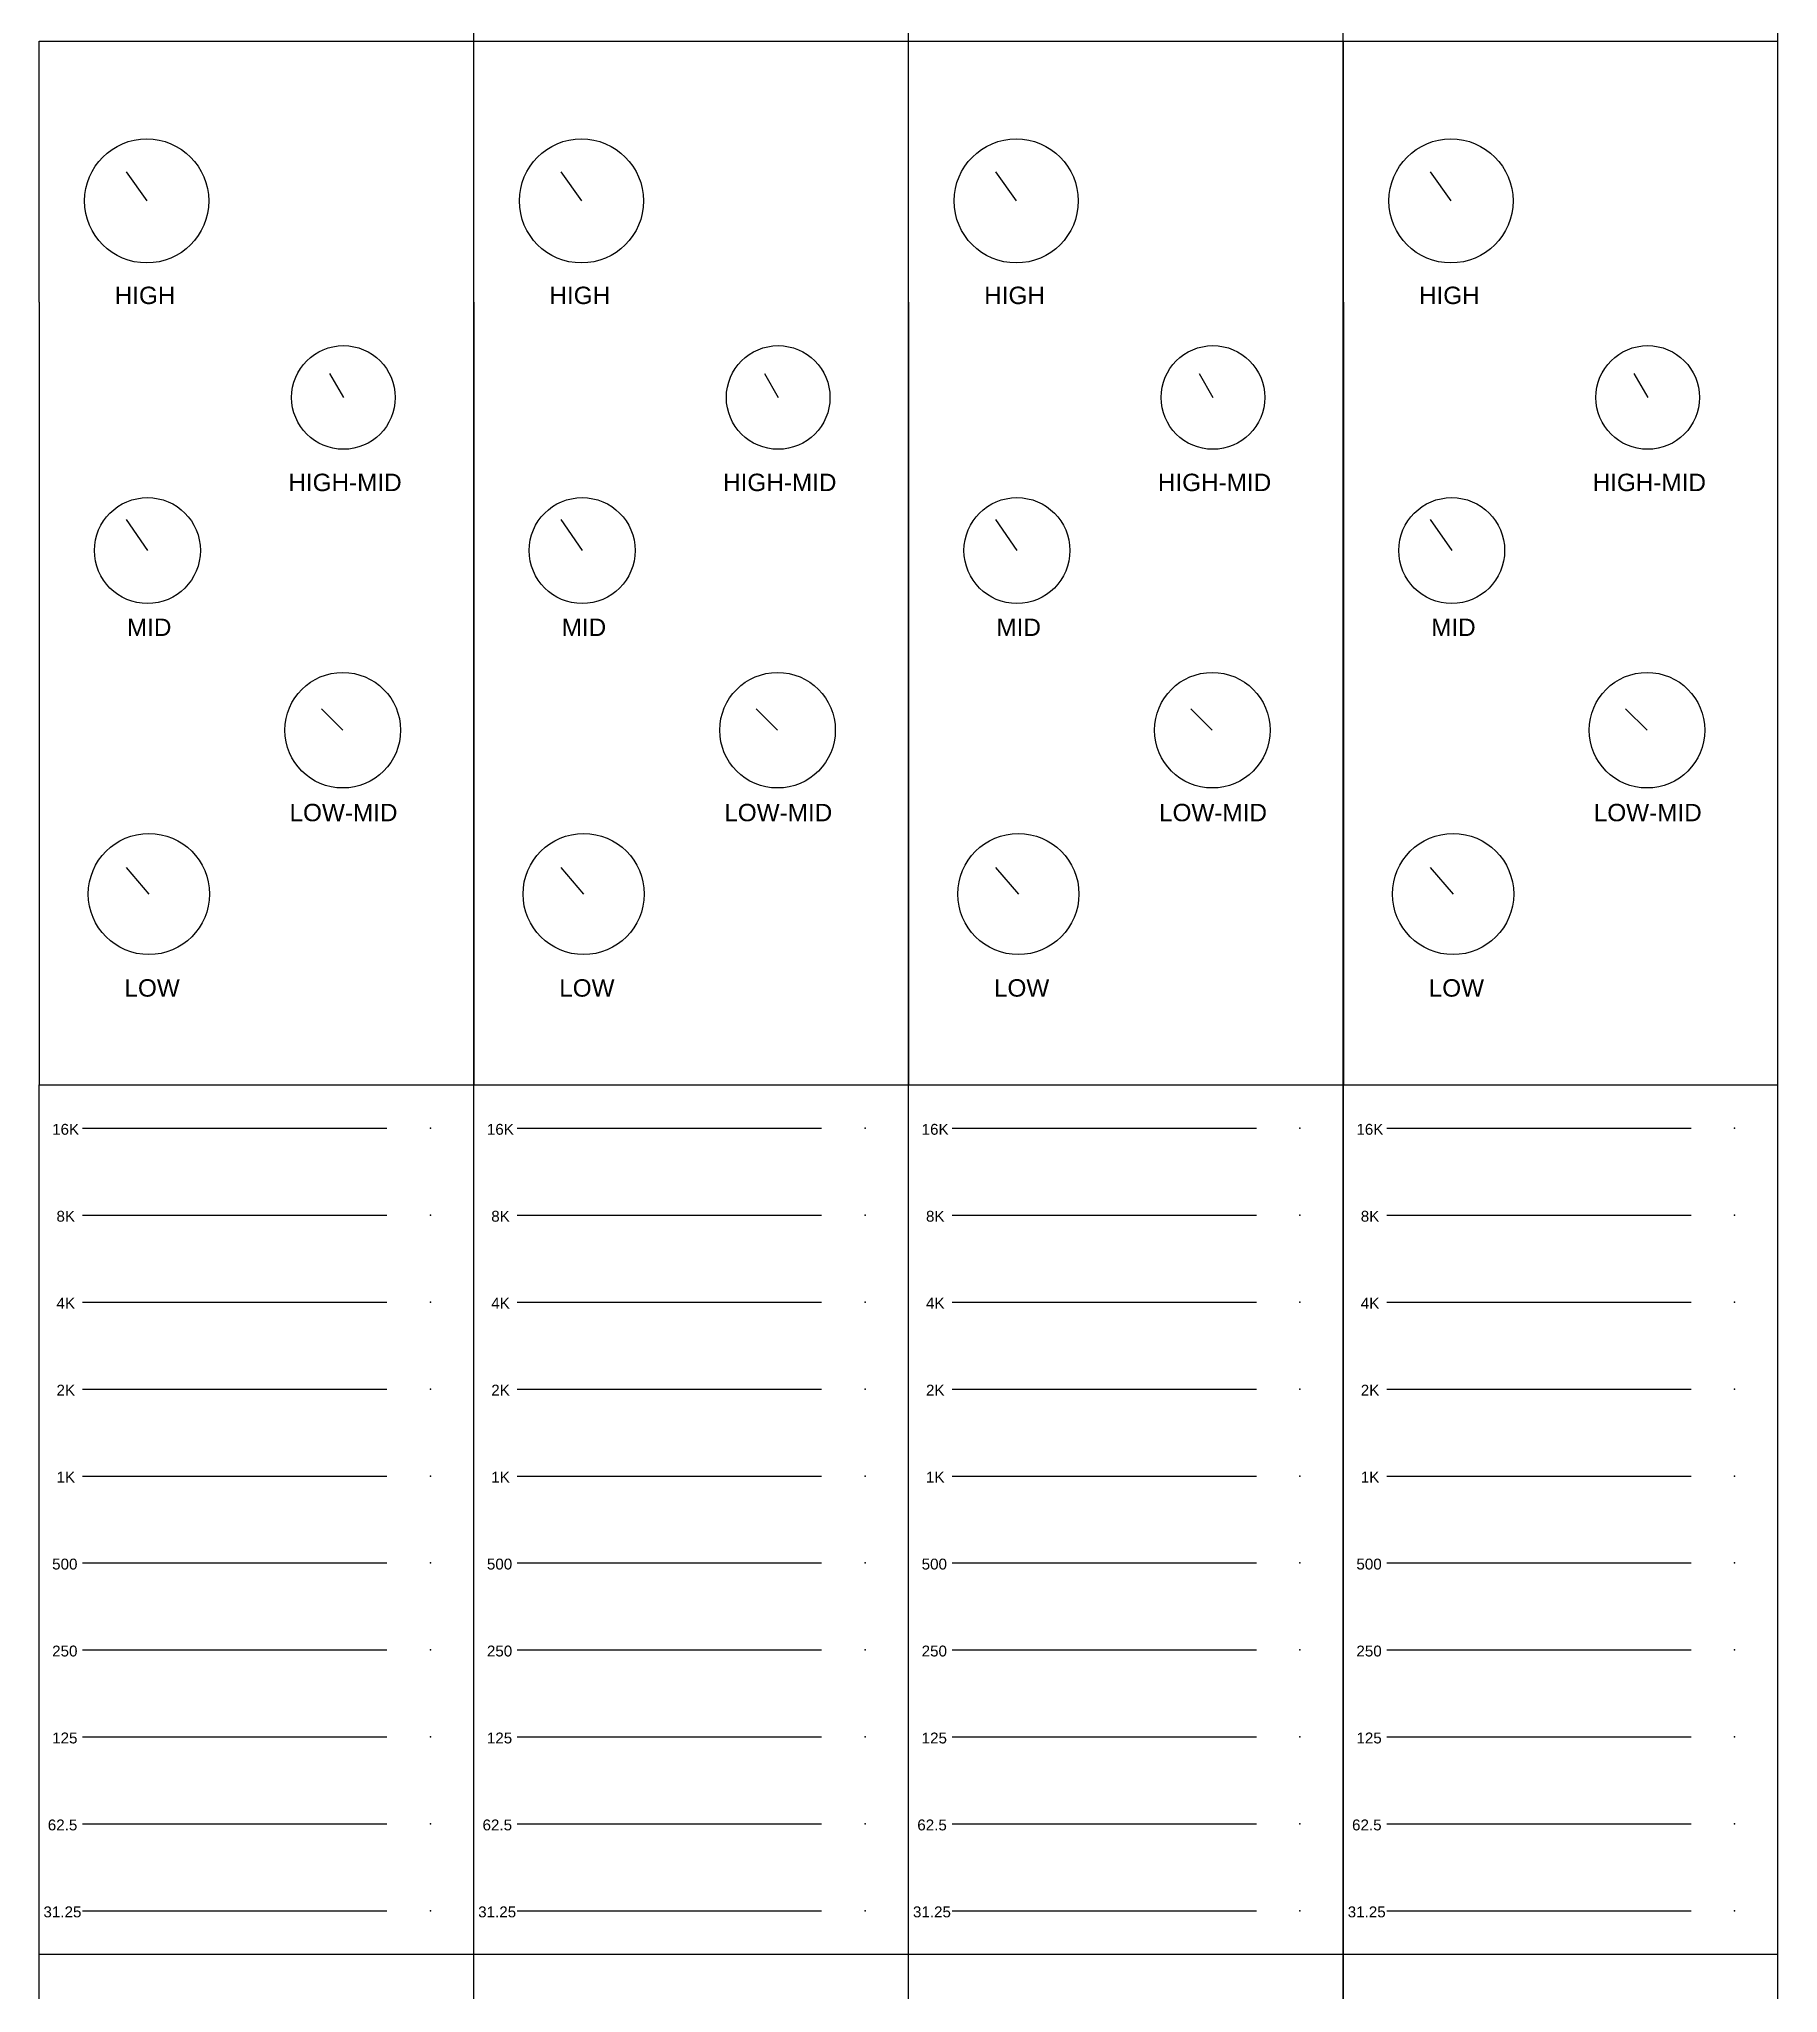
# Model space of a CAD drawing. Header units: inches. Extents: x -1200 to 6105, y -1104 to 2900.
# Drawn here: x -399.7 to 0.2, y 290.1 to 739.5 of the extents above; entities that cross this region are included whole.
import ezdxf

# ---------------------------------------------------------------- set-up
doc = ezdxf.new("R2010")
doc.units = ezdxf.units.IN
doc.header["$MEASUREMENT"] = 0
doc.layers.get('0').update_dxf_attribs({"lineweight": 25, "true_color": 0xffffff})
doc.styles.add('textstyle196', font='')
doc.styles.add('textstyle197', font='')
doc.styles.add('textstyle198', font='')
doc.styles.add('textstyle199', font='')
doc.styles.add('textstyle212', font='')
doc.styles.add('textstyle213', font='')
doc.styles.add('textstyle214', font='')
doc.styles.add('textstyle215', font='')
doc.styles.add('textstyle644', font='')
doc.styles.add('textstyle645', font='')
doc.styles.add('textstyle646', font='')
doc.styles.add('textstyle647', font='')
doc.styles.add('textstyle660', font='')
doc.styles.add('textstyle661', font='')
doc.styles.add('textstyle662', font='')
doc.styles.add('textstyle663', font='')
doc.styles.add('textstyle676', font='')
doc.styles.add('textstyle677', font='')
doc.styles.add('textstyle678', font='')
doc.styles.add('textstyle679', font='')
doc.styles.add('textstyle692', font='')
doc.styles.add('textstyle693', font='')
doc.styles.add('textstyle694', font='')
doc.styles.add('textstyle695', font='')
doc.styles.add('textstyle708', font='')
doc.styles.add('textstyle709', font='')
doc.styles.add('textstyle710', font='')
doc.styles.add('textstyle711', font='')
doc.styles.add('textstyle788', font='')
doc.styles.add('textstyle789', font='')
doc.styles.add('textstyle790', font='')
doc.styles.add('textstyle791', font='')
doc.styles.add('textstyle804', font='')
doc.styles.add('textstyle805', font='')
doc.styles.add('textstyle806', font='')
doc.styles.add('textstyle807', font='')
doc.styles.add('textstyle820', font='')
doc.styles.add('textstyle821', font='')
doc.styles.add('textstyle822', font='')
doc.styles.add('textstyle823', font='')
doc.styles.add('textstyle836', font='')
doc.styles.add('textstyle837', font='')
doc.styles.add('textstyle838', font='')
doc.styles.add('textstyle839', font='')
doc.styles.add('textstyle852', font='')
doc.styles.add('textstyle853', font='')
doc.styles.add('textstyle854', font='')
doc.styles.add('textstyle855', font='')
doc.styles.add('textstyle868', font='')
doc.styles.add('textstyle869', font='')
doc.styles.add('textstyle870', font='')
doc.styles.add('textstyle871', font='')
doc.styles.add('textstyle884', font='')
doc.styles.add('textstyle885', font='')
doc.styles.add('textstyle886', font='')
doc.styles.add('textstyle887', font='')
doc.styles.add('textstyle900', font='')
doc.styles.add('textstyle901', font='')
doc.styles.add('textstyle902', font='')
doc.styles.add('textstyle903', font='')
doc.styles.get('textstyle196').set_extended_font_data('Liberation Sans')
doc.styles.get('textstyle197').set_extended_font_data('Liberation Sans')
doc.styles.get('textstyle198').set_extended_font_data('Liberation Sans')
doc.styles.get('textstyle199').set_extended_font_data('Liberation Sans')
doc.styles.get('textstyle212').set_extended_font_data('Liberation Sans')
doc.styles.get('textstyle213').set_extended_font_data('Liberation Sans')
doc.styles.get('textstyle214').set_extended_font_data('Liberation Sans')
doc.styles.get('textstyle215').set_extended_font_data('Liberation Sans')
doc.styles.get('textstyle644').set_extended_font_data('Liberation Sans')
doc.styles.get('textstyle645').set_extended_font_data('Liberation Sans')
doc.styles.get('textstyle646').set_extended_font_data('Liberation Sans')
doc.styles.get('textstyle647').set_extended_font_data('Liberation Sans')
doc.styles.get('textstyle660').set_extended_font_data('Liberation Sans')
doc.styles.get('textstyle661').set_extended_font_data('Liberation Sans')
doc.styles.get('textstyle662').set_extended_font_data('Liberation Sans')
doc.styles.get('textstyle663').set_extended_font_data('Liberation Sans')
doc.styles.get('textstyle676').set_extended_font_data('Liberation Sans')
doc.styles.get('textstyle677').set_extended_font_data('Liberation Sans')
doc.styles.get('textstyle678').set_extended_font_data('Liberation Sans')
doc.styles.get('textstyle679').set_extended_font_data('Liberation Sans')
doc.styles.get('textstyle692').set_extended_font_data('Liberation Sans')
doc.styles.get('textstyle693').set_extended_font_data('Liberation Sans')
doc.styles.get('textstyle694').set_extended_font_data('Liberation Sans')
doc.styles.get('textstyle695').set_extended_font_data('Liberation Sans')
doc.styles.get('textstyle708').set_extended_font_data('Liberation Sans')
doc.styles.get('textstyle709').set_extended_font_data('Liberation Sans')
doc.styles.get('textstyle710').set_extended_font_data('Liberation Sans')
doc.styles.get('textstyle711').set_extended_font_data('Liberation Sans')
doc.styles.get('textstyle788').set_extended_font_data('Liberation Sans')
doc.styles.get('textstyle789').set_extended_font_data('Liberation Sans')
doc.styles.get('textstyle790').set_extended_font_data('Liberation Sans')
doc.styles.get('textstyle791').set_extended_font_data('Liberation Sans')
doc.styles.get('textstyle804').set_extended_font_data('Liberation Sans')
doc.styles.get('textstyle805').set_extended_font_data('Liberation Sans')
doc.styles.get('textstyle806').set_extended_font_data('Liberation Sans')
doc.styles.get('textstyle807').set_extended_font_data('Liberation Sans')
doc.styles.get('textstyle820').set_extended_font_data('Liberation Sans')
doc.styles.get('textstyle821').set_extended_font_data('Liberation Sans')
doc.styles.get('textstyle822').set_extended_font_data('Liberation Sans')
doc.styles.get('textstyle823').set_extended_font_data('Liberation Sans')
doc.styles.get('textstyle836').set_extended_font_data('Liberation Sans')
doc.styles.get('textstyle837').set_extended_font_data('Liberation Sans')
doc.styles.get('textstyle838').set_extended_font_data('Liberation Sans')
doc.styles.get('textstyle839').set_extended_font_data('Liberation Sans')
doc.styles.get('textstyle852').set_extended_font_data('Liberation Sans')
doc.styles.get('textstyle853').set_extended_font_data('Liberation Sans')
doc.styles.get('textstyle854').set_extended_font_data('Liberation Sans')
doc.styles.get('textstyle855').set_extended_font_data('Liberation Sans')
doc.styles.get('textstyle868').set_extended_font_data('Liberation Sans')
doc.styles.get('textstyle869').set_extended_font_data('Liberation Sans')
doc.styles.get('textstyle870').set_extended_font_data('Liberation Sans')
doc.styles.get('textstyle871').set_extended_font_data('Liberation Sans')
doc.styles.get('textstyle884').set_extended_font_data('Liberation Sans')
doc.styles.get('textstyle885').set_extended_font_data('Liberation Sans')
doc.styles.get('textstyle886').set_extended_font_data('Liberation Sans')
doc.styles.get('textstyle887').set_extended_font_data('Liberation Sans')
doc.styles.get('textstyle900').set_extended_font_data('Liberation Sans')
doc.styles.get('textstyle901').set_extended_font_data('Liberation Sans')
doc.styles.get('textstyle902').set_extended_font_data('Liberation Sans')
doc.styles.get('textstyle903').set_extended_font_data('Liberation Sans')

# ---------------------------------------------------------------- blocks, each defined once
blk = doc.blocks.new('Channelstripmodel')
for p, q in [((900.22, -1400), (900.22, 1200)), ((1000.22, -1400), (1000.22, 1200)), ((1100.22, -1400), (1100.22, 1200)), ((1200.22, -1400), (1200.22, 1200)), ((800.26, 438.97), (850.26, 438.97)), ((800.26, 378.97), (800.26, 438.97)), ((850.26, 438.97), (900.22, 438.97)), ((900.26, 438.97), (950.26, 438.97)), ((900.26, 378.97), (900.26, 438.97)), ((950.26, 438.97), (1000.22, 438.97)), ((1000.26, 438.97), (1050.26, 438.97)), ((1000.26, 378.97), (1000.26, 438.97)), ((1050.26, 438.97), (1100.22, 438.97)), ((1100.26, 438.97), (1150.26, 438.97)), ((1100.26, 378.97), (1100.26, 438.97)), ((1150.26, 438.97), (1200.22, 438.97)), ((820.26, 408.97), (825.01, 402.26)), ((920.26, 408.97), (925.01, 402.26)), ((1020.26, 408.97), (1025.01, 402.26)), ((1120.26, 408.97), (1125.01, 402.26)), ((800.26, 378.97), (800.26, 198.97)), ((900.26, 378.97), (900.26, 198.97)), ((1000.26, 378.97), (1000.26, 198.97)), ((1100.26, 378.97), (1100.26, 198.97)), ((867.08, 362.59), (870.26, 357.05)), ((967.08, 362.59), (970.26, 357.05)), ((1067.08, 362.59), (1070.26, 357.05)), ((1167.08, 362.59), (1170.26, 357.05)), ((820.26, 328.97), (825.18, 321.84)), ((920.26, 328.97), (925.18, 321.84)), ((1020.26, 328.97), (1025.18, 321.84)), ((1120.26, 328.97), (1125.18, 321.84)), ((865.18, 285.43), (870.11, 280.52)), ((965.18, 285.43), (970.11, 280.52)), ((1065.18, 285.43), (1070.11, 280.52)), ((1165.18, 285.43), (1170.11, 280.52)), ((820.26, 248.97), (825.51, 242.83)), ((920.26, 248.97), (925.51, 242.83)), ((1020.26, 248.97), (1025.51, 242.83)), ((1120.26, 248.97), (1125.51, 242.83)), ((800.26, -1.03), (800.26, 198.97)), ((800.26, 198.97), (850.26, 198.97)), ((850.26, 198.97), (900.22, 198.97)), ((900.26, -1.03), (900.26, 198.97)), ((900.26, 198.97), (950.26, 198.97)), ((950.26, 198.97), (1000.22, 198.97)), ((1000.26, -1.03), (1000.26, 198.97)), ((1000.26, 198.97), (1050.26, 198.97)), ((1050.26, 198.97), (1100.22, 198.97)), ((1100.26, -1.03), (1100.26, 198.97)), ((1100.26, 198.97), (1150.26, 198.97)), ((1150.26, 198.97), (1200.22, 198.97)), ((810.26, 188.97), (840.26, 188.97)), ((840.26, 188.97), (880.26, 188.97)), ((910.26, 188.97), (940.26, 188.97)), ((940.26, 188.97), (980.26, 188.97)), ((1010.26, 188.97), (1040.26, 188.97)), ((1040.26, 188.97), (1080.26, 188.97)), ((1110.26, 188.97), (1140.26, 188.97)), ((1140.26, 188.97), (1180.26, 188.97)), ((810.26, 168.97), (840.26, 168.97)), ((840.26, 168.97), (880.26, 168.97)), ((910.26, 168.97), (940.26, 168.97)), ((940.26, 168.97), (980.26, 168.97)), ((1010.26, 168.97), (1040.26, 168.97)), ((1040.26, 168.97), (1080.26, 168.97)), ((1110.26, 168.97), (1140.26, 168.97)), ((1140.26, 168.97), (1180.26, 168.97)), ((810.26, 148.97), (840.26, 148.97)), ((840.26, 148.97), (880.26, 148.97)), ((910.26, 148.97), (940.26, 148.97)), ((940.26, 148.97), (980.26, 148.97)), ((1010.26, 148.97), (1040.26, 148.97)), ((1040.26, 148.97), (1080.26, 148.97)), ((1110.26, 148.97), (1140.26, 148.97)), ((1140.26, 148.97), (1180.26, 148.97)), ((810.26, 128.97), (840.26, 128.97)), ((840.26, 128.97), (880.26, 128.97)), ((910.26, 128.97), (940.26, 128.97)), ((940.26, 128.97), (980.26, 128.97)), ((1010.26, 128.97), (1040.26, 128.97)), ((1040.26, 128.97), (1080.26, 128.97)), ((1110.26, 128.97), (1140.26, 128.97)), ((1140.26, 128.97), (1180.26, 128.97)), ((810.26, 108.97), (840.26, 108.97)), ((840.26, 108.97), (880.26, 108.97)), ((910.26, 108.97), (940.26, 108.97)), ((940.26, 108.97), (980.26, 108.97)), ((1010.26, 108.97), (1040.26, 108.97)), ((1040.26, 108.97), (1080.26, 108.97)), ((1110.26, 108.97), (1140.26, 108.97)), ((1140.26, 108.97), (1180.26, 108.97)), ((810.26, 88.97), (840.26, 88.97)), ((840.26, 88.97), (880.26, 88.97)), ((910.26, 88.97), (940.26, 88.97)), ((940.26, 88.97), (980.26, 88.97)), ((1010.26, 88.97), (1040.26, 88.97)), ((1040.26, 88.97), (1080.26, 88.97)), ((1110.26, 88.97), (1140.26, 88.97)), ((1140.26, 88.97), (1180.26, 88.97)), ((810.26, 68.97), (840.26, 68.97)), ((840.26, 68.97), (880.26, 68.97)), ((910.26, 68.97), (940.26, 68.97)), ((940.26, 68.97), (980.26, 68.97)), ((1010.26, 68.97), (1040.26, 68.97)), ((1040.26, 68.97), (1080.26, 68.97)), ((1110.26, 68.97), (1140.26, 68.97)), ((1140.26, 68.97), (1180.26, 68.97)), ((810.26, 48.97), (840.26, 48.97)), ((840.26, 48.97), (880.26, 48.97)), ((910.26, 48.97), (940.26, 48.97)), ((940.26, 48.97), (980.26, 48.97)), ((1010.26, 48.97), (1040.26, 48.97)), ((1040.26, 48.97), (1080.26, 48.97)), ((1110.26, 48.97), (1140.26, 48.97)), ((1140.26, 48.97), (1180.26, 48.97)), ((810.26, 28.97), (840.26, 28.97)), ((840.26, 28.97), (880.26, 28.97)), ((910.26, 28.97), (940.26, 28.97)), ((940.26, 28.97), (980.26, 28.97)), ((1010.26, 28.97), (1040.26, 28.97)), ((1040.26, 28.97), (1080.26, 28.97)), ((1110.26, 28.97), (1140.26, 28.97)), ((1140.26, 28.97), (1180.26, 28.97)), ((810.26, 8.97), (840.26, 8.97)), ((840.26, 8.97), (880.26, 8.97)), ((910.26, 8.97), (940.26, 8.97)), ((940.26, 8.97), (980.26, 8.97)), ((1010.26, 8.97), (1040.26, 8.97)), ((1040.26, 8.97), (1080.26, 8.97)), ((1110.26, 8.97), (1140.26, 8.97)), ((1140.26, 8.97), (1180.26, 8.97)), ((800.26, -81.03), (800.26, -1.03)), ((800.26, -1.03), (850.26, -1.03)), ((800.26, -1.03), (850.26, -1.03)), ((850.26, -1.03), (850.26, -1.03)), ((850.26, -1.03), (900.22, -1.03)), ((900.26, -81.03), (900.26, -1.03)), ((900.26, -1.03), (950.26, -1.03)), ((900.26, -1.03), (950.26, -1.03)), ((950.26, -1.03), (950.26, -1.03)), ((950.26, -1.03), (1000.22, -1.03)), ((1000.26, -81.03), (1000.26, -1.03)), ((1000.26, -1.03), (1050.26, -1.03)), ((1000.26, -1.03), (1050.26, -1.03)), ((1050.26, -1.03), (1050.26, -1.03)), ((1050.26, -1.03), (1100.22, -1.03)), ((1100.26, -81.03), (1100.26, -1.03)), ((1100.26, -1.03), (1150.26, -1.03)), ((1100.26, -1.03), (1150.26, -1.03)), ((1150.26, -1.03), (1150.26, -1.03)), ((1150.26, -1.03), (1200.22, -1.03))]:
    blk.add_line(p, q)
for centre, radius in [((825.01, 402.26), 14.27), ((925.01, 402.26), 14.27), ((1025.01, 402.26), 14.27), ((1125.01, 402.26), 14.27), ((870.26, 357.05), 11.92), ((970.26, 357.05), 11.92), ((1070.26, 357.05), 11.92), ((1170.26, 357.05), 11.92), ((825.18, 321.84), 12.18), ((925.18, 321.84), 12.18), ((1025.18, 321.84), 12.18), ((1125.18, 321.84), 12.18), ((870.11, 280.52), 13.29), ((970.11, 280.52), 13.29), ((1070.11, 280.52), 13.29), ((1170.11, 280.52), 13.29), ((825.51, 242.83), 13.93), ((925.51, 242.83), 13.93), ((1025.51, 242.83), 13.93), ((1125.51, 242.83), 13.93)]:
    blk.add_circle(centre, radius)
for p in [(890.26, 188.97), (990.26, 188.97), (1090.26, 188.97), (1190.26, 188.97), (890.26, 168.97), (990.26, 168.97), (1090.26, 168.97), (1190.26, 168.97), (890.26, 148.97), (990.26, 148.97), (1090.26, 148.97), (1190.26, 148.97), (890.26, 128.97), (990.26, 128.97), (1090.26, 128.97), (1190.26, 128.97), (890.26, 108.97), (990.26, 108.97), (1090.26, 108.97), (1190.26, 108.97), (890.26, 88.97), (990.26, 88.97), (1090.26, 88.97), (1190.26, 88.97), (890.26, 68.97), (990.26, 68.97), (1090.26, 68.97), (1190.26, 68.97), (890.26, 48.97), (990.26, 48.97), (1090.26, 48.97), (1190.26, 48.97), (890.26, 28.97), (990.26, 28.97), (1090.26, 28.97), (1190.26, 28.97), (890.26, 8.97), (990.26, 8.97), (1090.26, 8.97), (1190.26, 8.97)]:
    blk.add_point(p)
at = {"char_height": 1}
for s, insert, attachment_point, style in [('\\C7;\\H4;HIGH', (824.63, 380.51), 5, 'textstyle676'), ('\\C7;\\H4;HIGH', (924.63, 380.51), 5, 'textstyle677'), ('\\C7;\\H4;HIGH', (1024.63, 380.51), 5, 'textstyle678'), ('\\C7;\\H4;HIGH', (1124.63, 380.51), 5, 'textstyle679'), ('\\C7;\\H4;HIGH-MID', (870.63, 337.49), 5, 'textstyle660'), ('\\C7;\\H4;HIGH-MID', (970.63, 337.49), 5, 'textstyle661'), ('\\C7;\\H4;HIGH-MID', (1070.63, 337.49), 5, 'textstyle662'), ('\\C7;\\H4;HIGH-MID', (1170.63, 337.49), 5, 'textstyle663'), ('\\C7;\\H4;MID', (825.58, 304.19), 5, 'textstyle708'), ('\\C7;\\H4;MID', (925.58, 304.19), 5, 'textstyle709'), ('\\C7;\\H4;MID', (1025.58, 304.19), 5, 'textstyle710'), ('\\C7;\\H4;MID', (1125.58, 304.19), 5, 'textstyle711'), ('\\C7;\\H4;LOW-MID', (870.28, 261.55), 5, 'textstyle692'), ('\\C7;\\H4;LOW-MID', (970.28, 261.55), 5, 'textstyle693'), ('\\C7;\\H4;LOW-MID', (1070.28, 261.55), 5, 'textstyle694'), ('\\C7;\\H4;LOW-MID', (1170.28, 261.55), 5, 'textstyle695'), ('\\C7;\\H4;LOW', (826.26, 221.21), 5, 'textstyle644'), ('\\C7;\\H4;LOW', (926.26, 221.21), 5, 'textstyle645'), ('\\C7;\\H4;LOW', (1026.26, 221.21), 5, 'textstyle646'), ('\\C7;\\H4;LOW', (1126.26, 221.21), 5, 'textstyle647'), ('\\C7;\\H2.5;16K', (803.26, 189.97), 1, 'textstyle868'), ('\\C7;\\H2.5;16K', (903.26, 189.97), 1, 'textstyle869'), ('\\C7;\\H2.5;16K', (1003.26, 189.97), 1, 'textstyle870'), ('\\C7;\\H2.5;16K', (1103.26, 189.97), 1, 'textstyle871'), ('\\C7;\\H2.5;8K', (804.26, 169.97), 1, 'textstyle852'), ('\\C7;\\H2.5;8K', (904.26, 169.97), 1, 'textstyle853'), ('\\C7;\\H2.5;8K', (1004.26, 169.97), 1, 'textstyle854'), ('\\C7;\\H2.5;8K', (1104.26, 169.97), 1, 'textstyle855'), ('\\C7;\\H2.5;4K', (804.26, 149.97), 1, 'textstyle900'), ('\\C7;\\H2.5;4K', (904.26, 149.97), 1, 'textstyle901'), ('\\C7;\\H2.5;4K', (1004.26, 149.97), 1, 'textstyle902'), ('\\C7;\\H2.5;4K', (1104.26, 149.97), 1, 'textstyle903'), ('\\C7;\\H2.5;2K', (804.26, 129.97), 1, 'textstyle884'), ('\\C7;\\H2.5;2K', (904.26, 129.97), 1, 'textstyle885'), ('\\C7;\\H2.5;2K', (1004.26, 129.97), 1, 'textstyle886'), ('\\C7;\\H2.5;2K', (1104.26, 129.97), 1, 'textstyle887'), ('\\C7;\\H2.5;1K', (804.26, 109.97), 1, 'textstyle804'), ('\\C7;\\H2.5;1K', (904.26, 109.97), 1, 'textstyle805'), ('\\C7;\\H2.5;1K', (1004.26, 109.97), 1, 'textstyle806'), ('\\C7;\\H2.5;1K', (1104.26, 109.97), 1, 'textstyle807'), ('\\C7;\\H2.5;500', (803.26, 89.97), 1, 'textstyle788'), ('\\C7;\\H2.5;500', (903.26, 89.97), 1, 'textstyle789'), ('\\C7;\\H2.5;500', (1003.26, 89.97), 1, 'textstyle790'), ('\\C7;\\H2.5;500', (1103.26, 89.97), 1, 'textstyle791'), ('\\C7;\\H2.5;250', (803.26, 69.97), 1, 'textstyle836'), ('\\C7;\\H2.5;250', (903.26, 69.97), 1, 'textstyle837'), ('\\C7;\\H2.5;250', (1003.26, 69.97), 1, 'textstyle838'), ('\\C7;\\H2.5;250', (1103.26, 69.97), 1, 'textstyle839'), ('\\C7;\\H2.5;125', (803.26, 49.97), 1, 'textstyle820'), ('\\C7;\\H2.5;125', (903.26, 49.97), 1, 'textstyle821'), ('\\C7;\\H2.5;125', (1003.26, 49.97), 1, 'textstyle822'), ('\\C7;\\H2.5;125', (1103.26, 49.97), 1, 'textstyle823'), ('\\C7;\\H2.5;62.5', (802.26, 29.97), 1, 'textstyle212'), ('\\C7;\\H2.5;62.5', (902.26, 29.97), 1, 'textstyle213'), ('\\C7;\\H2.5;62.5', (1002.26, 29.97), 1, 'textstyle214'), ('\\C7;\\H2.5;62.5', (1102.26, 29.97), 1, 'textstyle215'), ('\\C7;\\H2.5;31.25', (801.26, 9.97), 1, 'textstyle196'), ('\\C7;\\H2.5;31.25', (901.26, 9.97), 1, 'textstyle197'), ('\\C7;\\H2.5;31.25', (1001.26, 9.97), 1, 'textstyle198'), ('\\C7;\\H2.5;31.25', (1101.26, 9.97), 1, 'textstyle199')]:
    blk.add_mtext(s, dxfattribs=dict(at, insert=insert, attachment_point=attachment_point, style=style))

msp = doc.modelspace()

# ---------------------------------------------------------------- block references
msp.add_blockref('Channelstripmodel', (-1200, 300))

doc.saveas('drawing.dxf')
